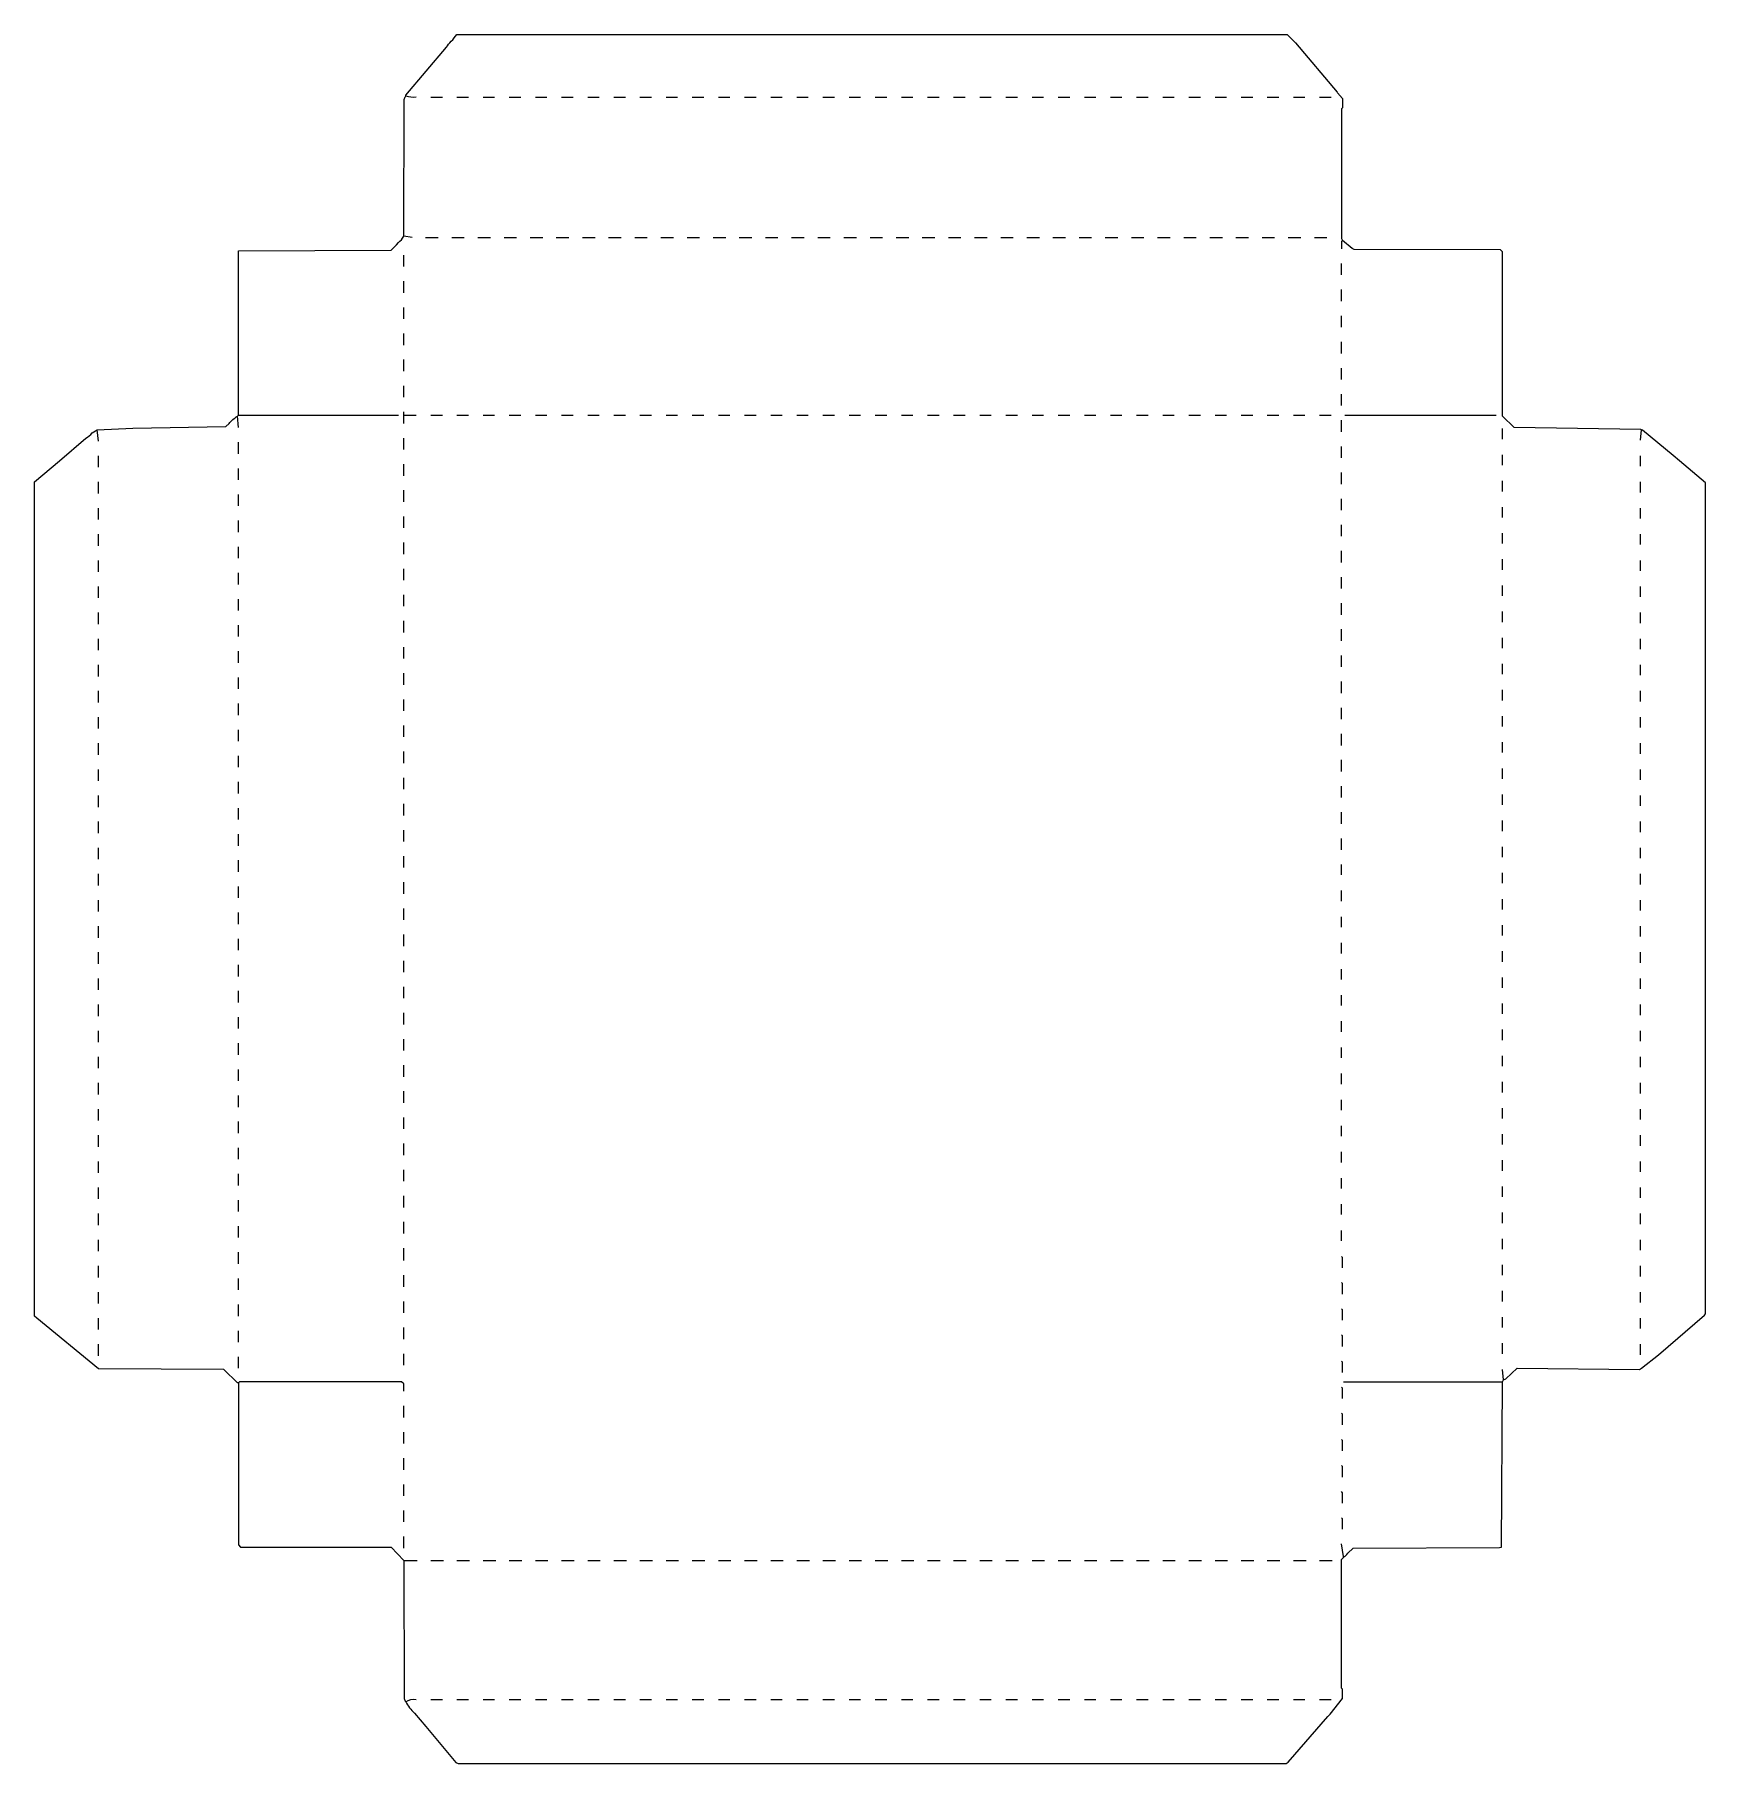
# Model space of a CAD drawing. Extents: x 82 to 1680, y 85 to 1739.
import ezdxf

# ---------------------------------------------------------------- set-up
doc = ezdxf.new("R2010")
doc.units = 0
doc.layers.get('0').update_dxf_attribs({"linetype": 'CONTINUOUS'})

msp = doc.modelspace()

# ---------------------------------------------------------------- linework, layer by layer
at = {"color": 250, "linetype": 'CONTINUOUS'}
for points in [[(277, 1363), (276, 1374), (277, 1375), (277, 1532), (423.1, 1532.8), (428, 1538), (430, 1540, 0.087559), (435, 1546), (435.5, 1677, -0.144864), (437, 1680), (437.2, 1680.9), (476, 1727), (476.8, 1728.1, -0.071874), (482, 1734), (483.2, 1735.9), (486, 1739), (1280, 1739), (1288, 1731), (1327.8, 1683.8), (1328.2, 1683.2), (1333, 1678), (1333, 1669), (1332, 1668), (1332, 1544), (1333, 1542), (1332, 1541), (1332, 1534)], [(447, 1679, -0.088179), (437, 1680)], [(277, 449), (276.2, 449.2), (263, 462), (143, 462.5), (84, 511), (82, 513), (82, 1311), (105.9, 1331.2), (131.1, 1352.8, 0.071874), (137, 1358), (142, 1361), (176, 1362.5), (265, 1364), (268, 1367, -0.071068), (276, 1374), (277, 1375), (430, 1375)], [(435, 441), (435, 448), (433, 450), (278, 450), (277, 449), (277, 294), (279, 292), (423, 292), (435, 279), (435.5, 147, 0.144872), (437, 144, 0.069572), (445.2, 133.2), (456.2, 120.2), (485, 86), (487, 85), (1279, 85), (1280.9, 86.2), (1319, 130), (1321, 132), (1333, 147), (1333, 156), (1332, 157), (1332, 280, 0.184026), (1334, 283), (1335, 283), (1337, 285), (1338, 286), (1343, 291), (1483, 291.5), (1485, 292), (1486, 450)], [(437, 144, -0.23154), (447, 146)]]:
    msp.add_lwpolyline(points, format="xyb", dxfattribs=at)
for points in [[(461, 1679), (472, 1679)], [(486, 1679), (497, 1679)], [(511, 1679), (522, 1679)], [(536, 1679), (547, 1679)], [(561, 1679), (572, 1679)], [(586, 1679), (597, 1679)], [(611, 1679), (622, 1679)], [(636, 1679), (647, 1679)], [(661, 1679), (672, 1679)], [(686, 1679), (697, 1679)], [(711, 1679), (722, 1679)], [(736, 1679), (747, 1679)], [(761, 1679), (772, 1679)], [(786, 1679), (797, 1679)], [(811, 1679), (822, 1679)], [(836, 1679), (847, 1679)], [(861, 1679), (872, 1679)], [(886, 1679), (897, 1679)], [(911, 1679), (922, 1679)], [(936, 1679), (947, 1679)], [(961, 1679), (972, 1679)], [(986, 1679), (997, 1679)], [(1011, 1679), (1022, 1679)], [(1036, 1679), (1047, 1679)], [(1061, 1679), (1072, 1679)], [(1086, 1679), (1097, 1679)], [(1111, 1679), (1122, 1679)], [(1136, 1679), (1147, 1679)], [(1161, 1679), (1172, 1679)], [(1186, 1679), (1197, 1679)], [(1211, 1679), (1222, 1679)], [(1236, 1679), (1247, 1679)], [(1261, 1679), (1272, 1679)], [(1286, 1679), (1297, 1679)], [(1311, 1679), (1322, 1679)], [(443, 1545), (435, 1546)], [(456, 1545), (468, 1545)], [(481, 1545), (493, 1545)], [(506, 1545), (518, 1545)], [(531, 1545), (543, 1545)], [(556, 1545), (568, 1545)], [(581, 1545), (593, 1545)], [(606, 1545), (618, 1545)], [(631, 1545), (643, 1545)], [(656, 1545), (668, 1545)], [(681, 1545), (693, 1545)], [(706, 1545), (718, 1545)], [(731, 1545), (743, 1545)], [(756, 1545), (768, 1545)], [(781, 1545), (793, 1545)], [(806, 1545), (818, 1545)], [(831, 1545), (843, 1545)], [(856, 1545), (868, 1545)], [(881, 1545), (893, 1545)], [(906, 1545), (918, 1545)], [(931, 1545), (943, 1545)], [(956, 1545), (968, 1545)], [(981, 1545), (993, 1545)], [(1006, 1545), (1018, 1545)], [(1031, 1545), (1043, 1545)], [(1056, 1545), (1068, 1545)], [(1081, 1545), (1093, 1545)], [(1106, 1545), (1118, 1545)], [(1131, 1545), (1143, 1545)], [(1156, 1545), (1168, 1545)], [(1181, 1545), (1193, 1545)], [(1206, 1545), (1218, 1545)], [(1231, 1545), (1243, 1545)], [(1256, 1545), (1268, 1545)], [(1281, 1545), (1293, 1545)], [(1306, 1545), (1318, 1545)], [(1334, 450), (1486, 450), (1487, 452), (1489, 453), (1500, 463), (1617, 462), (1618.9, 463.2), (1635, 476), (1679.2, 513.9), (1680, 515), (1680, 1310), (1655.2, 1331.2), (1649.2, 1336.2), (1619.7, 1360.5), (1618.1, 1361.3), (1497, 1363), (1486, 1374), (1486, 1531), (1484, 1533), (1344, 1533.5), (1342.2, 1534.2), (1333, 1542)], [(435, 1517), (435, 1528)], [(1332, 1509), (1332, 1520)], [(435, 1492), (435, 1503)], [(1332, 1484), (1332, 1495)], [(435, 1467), (435, 1478)], [(1332, 1459), (1332, 1470)], [(435, 1442), (435, 1453)], [(1332, 1434), (1332, 1445)], [(435, 1417), (435, 1428)], [(1332, 1409), (1332, 1420)], [(435, 1392), (435, 1403)], [(1332, 1384), (1332, 1395)], [(435, 1367), (435, 1375), (435, 1378)], [(435, 1375), (447, 1375)], [(461, 1375), (472, 1375)], [(486, 1375), (497, 1375)], [(511, 1375), (522, 1375)], [(536, 1375), (547, 1375)], [(561, 1375), (572, 1375)], [(586, 1375), (597, 1375)], [(611, 1375), (622, 1375)], [(636, 1375), (647, 1375)], [(661, 1375), (672, 1375)], [(686, 1375), (697, 1375)], [(711, 1375), (722, 1375)], [(736, 1375), (747, 1375)], [(761, 1375), (772, 1375)], [(786, 1375), (797, 1375)], [(811, 1375), (822, 1375)], [(836, 1375), (847, 1375)], [(861, 1375), (872, 1375)], [(886, 1375), (897, 1375)], [(911, 1375), (922, 1375)], [(936, 1375), (947, 1375)], [(961, 1375), (972, 1375)], [(986, 1375), (997, 1375)], [(1011, 1375), (1022, 1375)], [(1036, 1375), (1047, 1375)], [(1061, 1375), (1072, 1375)], [(1086, 1375), (1097, 1375)], [(1111, 1375), (1122, 1375)], [(1136, 1375), (1147, 1375)], [(1161, 1375), (1172, 1375)], [(1186, 1375), (1197, 1375)], [(1211, 1375), (1222, 1375)], [(1236, 1375), (1247, 1375)], [(1261, 1375), (1272, 1375)], [(1286, 1375), (1297, 1375)], [(1311, 1375), (1322, 1375)], [(1335, 1375), (1480, 1375)], [(143, 1350), (142, 1361)], [(1332, 1359), (1332, 1370)], [(1486, 1352), (1486, 1362)], [(1618, 1351), (1619, 1361)], [(435, 1342), (435, 1353)], [(1332, 1334), (1332, 1345)], [(143, 1325), (143, 1336)], [(435, 1317), (435, 1328)], [(1486, 1327), (1486, 1337)], [(1618, 1326), (1618, 1336)], [(143, 1300), (143, 1311)], [(1332, 1309), (1332, 1320)], [(1486, 1302), (1486, 1312)], [(1618, 1301), (1618, 1311)], [(435, 1292), (435, 1303)], [(1332, 1284), (1332, 1295)], [(143, 1275), (143, 1286)], [(435, 1267), (435, 1278)], [(1486, 1277), (1486, 1287)], [(1618, 1276), (1618, 1286)], [(143, 1250), (143, 1261)], [(1332, 1259), (1332, 1270)], [(1486, 1252), (1486, 1262)], [(1618, 1251), (1618, 1261)], [(435, 1242), (435, 1253)], [(1332, 1234), (1332, 1245)], [(143, 1225), (143, 1236)], [(435, 1217), (435, 1228)], [(1486, 1227), (1486, 1237)], [(1618, 1226), (1618, 1236)], [(143, 1200), (143, 1211)], [(1332, 1209), (1332, 1220)], [(1486, 1202), (1486, 1212)], [(1618, 1201), (1618, 1211)], [(435, 1192), (435, 1203)], [(1332, 1184), (1332, 1195)], [(143, 1175), (143, 1186)], [(435, 1167), (435, 1178)], [(1486, 1177), (1486, 1187)], [(1618, 1176), (1618, 1186)], [(143, 1150), (143, 1161)], [(1332, 1159), (1332, 1170)], [(1486, 1152), (1486, 1162)], [(1618, 1151), (1618, 1161)], [(435, 1142), (435, 1153)], [(1332, 1134), (1332, 1145)], [(143, 1125), (143, 1136)], [(435, 1117), (435, 1128)], [(1486, 1127), (1486, 1137)], [(1618, 1126), (1618, 1136)], [(143, 1100), (143, 1111)], [(1332, 1109), (1332, 1120)], [(1486, 1102), (1486, 1112)], [(1618, 1101), (1618, 1111)], [(435, 1092), (435, 1103)], [(1332, 1084), (1332, 1095)], [(143, 1075), (143, 1086)], [(435, 1067), (435, 1078)], [(1486, 1077), (1486, 1087)], [(1618, 1076), (1618, 1086)], [(143, 1050), (143, 1061)], [(1332, 1059), (1332, 1070)], [(1486, 1052), (1486, 1062)], [(1618, 1051), (1618, 1061)], [(435, 1042), (435, 1053)], [(1332, 1034), (1332, 1045)], [(143, 1025), (143, 1036)], [(435, 1017), (435, 1028)], [(1486, 1027), (1486, 1037)], [(1618, 1026), (1618, 1036)], [(143, 1000), (143, 1011)], [(1332, 1009), (1332, 1020)], [(1486, 1002), (1486, 1012)], [(1618, 1001), (1618, 1011)], [(435, 992), (435, 1003)], [(1332, 984), (1332, 995)], [(143, 975), (143, 986)], [(435, 967), (435, 978)], [(1486, 977), (1486, 987)], [(1618, 976), (1618, 986)], [(143, 950), (143, 961)], [(1332, 959), (1332, 970)], [(1486, 952), (1486, 962)], [(1618, 951), (1618, 961)], [(435, 942), (435, 953)], [(1332, 935), (1332, 945)], [(143, 925), (143, 936)], [(435, 917), (435, 928)], [(1486, 927), (1486, 937)], [(1618, 926), (1618, 936)], [(143, 900), (143, 911)], [(1332, 910), (1332, 920)], [(1486, 902), (1486, 912)], [(1618, 901), (1618, 911)], [(435, 892), (435, 903)], [(1332, 885), (1332, 895)], [(143, 875), (143, 886)], [(435, 867), (435, 878)], [(1486, 877), (1486, 887)], [(1618, 876), (1618, 886)], [(143, 850), (143, 861)], [(1332, 860), (1332, 870)], [(1486, 852), (1486, 862)], [(1618, 851), (1618, 861)], [(435, 842), (435, 853)], [(1332, 835), (1332, 845)], [(143, 825), (143, 836)], [(435, 817), (435, 828)], [(1486, 827), (1486, 837)], [(1618, 826), (1618, 836)], [(143, 800), (143, 811)], [(1332, 810), (1332, 820)], [(1486, 802), (1486, 812)], [(1618, 801), (1618, 811)], [(435, 792), (435, 803)], [(1332, 785), (1332, 795)], [(143, 775), (143, 786)], [(435, 767), (435, 778)], [(1486, 777), (1486, 787)], [(1618, 776), (1618, 786)], [(143, 750), (143, 761)], [(1332, 760), (1332, 770)], [(1486, 752), (1486, 762)], [(1618, 751), (1618, 761)], [(435, 742), (435, 753)], [(1332, 735), (1332, 745)], [(143, 725), (143, 736)], [(435, 717), (435, 728)], [(1486, 727), (1486, 737)], [(1618, 726), (1618, 736)], [(1332, 710), (1332, 720)], [(1486, 702), (1486, 712)], [(143, 700), (143, 711)], [(435, 692), (435, 703)], [(1332, 685), (1332, 695)], [(1618, 701), (1618, 711)], [(143, 675), (143, 686)], [(1486, 677), (1486, 687)], [(1618, 676), (1618, 686)], [(435, 667), (435, 678)], [(1332, 660), (1332, 670)], [(1486, 652), (1486, 662)], [(143, 650), (143, 661)], [(435, 642), (435, 653)], [(1618, 651), (1618, 661)], [(143, 625), (143, 636)], [(1332, 635), (1332, 645)], [(1486, 627), (1486, 637)], [(1618, 626), (1618, 636)], [(435, 617), (435, 628)], [(1332, 610), (1332, 620)], [(1486, 602), (1486, 612)], [(143, 600), (143, 611)], [(435, 592), (435, 603)], [(1618, 601), (1618, 611)], [(143, 575), (143, 586)], [(1332, 585), (1332, 595)], [(1486, 577), (1486, 587)], [(1618, 576), (1618, 586)], [(435, 566), (435, 578)], [(143, 550), (143, 561)], [(435, 541), (435, 552)], [(1486, 552), (1486, 562)], [(1618, 551), (1618, 561)], [(143, 525), (143, 536)], [(1486, 527), (1486, 537)], [(1618, 526), (1618, 536)], [(435, 516), (435, 527)], [(143, 500), (143, 511)], [(435, 491), (435, 502)], [(1486, 502), (1486, 512)], [(1618, 501), (1618, 511)], [(143, 475), (143, 486)], [(1486, 477), (1486, 487)], [(1618, 476), (1618, 486)], [(435, 466), (435, 477)], [(1487, 452), (1486, 462)], [(435, 416), (435, 427)], [(435, 391), (435, 402)], [(435, 366), (435, 377)], [(435, 341), (435, 352)], [(435, 316), (435, 327)], [(435, 291), (435, 302)], [(435, 279), (448, 279)], [(461, 279), (473, 279)], [(486, 279), (498, 279)], [(511, 279), (523, 279)], [(536, 279), (548, 279)], [(561, 279), (573, 279)], [(586, 279), (598, 279)], [(611, 279), (623, 279)], [(636, 279), (648, 279)], [(661, 279), (673, 279)], [(686, 279), (698, 279)], [(711, 279), (723, 279)], [(736, 279), (748, 279)], [(761, 279), (773, 279)], [(786, 279), (798, 279)], [(811, 279), (823, 279)], [(836, 279), (848, 279)], [(861, 279), (873, 279)], [(886, 279), (898, 279)], [(911, 279), (923, 279)], [(936, 279), (948, 279)], [(961, 279), (973, 279)], [(986, 279), (998, 279)], [(1011, 279), (1023, 279)], [(1036, 279), (1048, 279)], [(1061, 279), (1073, 279)], [(1086, 279), (1098, 279)], [(1111, 279), (1123, 279)], [(1136, 279), (1148, 279)], [(1161, 279), (1173, 279)], [(1186, 279), (1198, 279)], [(1211, 279), (1223, 279)], [(1236, 279), (1248, 279)], [(1261, 279), (1273, 279)], [(1286, 279), (1298, 279)], [(1311, 279), (1323, 279)], [(461, 146), (472, 146)], [(486, 146), (497, 146)], [(511, 146), (522, 146)], [(536, 146), (547, 146)], [(561, 146), (572, 146)], [(586, 146), (597, 146)], [(611, 146), (622, 146)], [(636, 146), (647, 146)], [(661, 146), (672, 146)], [(686, 146), (697, 146)], [(711, 146), (722, 146)], [(736, 146), (747, 146)], [(761, 146), (772, 146)], [(786, 146), (797, 146)], [(811, 146), (822, 146)], [(836, 146), (847, 146)], [(861, 146), (872, 146)], [(886, 146), (897, 146)], [(911, 146), (922, 146)], [(936, 146), (947, 146)], [(961, 146), (972, 146)], [(986, 146), (997, 146)], [(1011, 146), (1022, 146)], [(1036, 146), (1047, 146)], [(1061, 146), (1072, 146)], [(1086, 146), (1097, 146)], [(1111, 146), (1122, 146)], [(1136, 146), (1147, 146)], [(1161, 146), (1172, 146)], [(1186, 146), (1197, 146)], [(1211, 146), (1222, 146)], [(1236, 146), (1247, 146)], [(1261, 146), (1272, 146)], [(1286, 146), (1297, 146)], [(1311, 146), (1322, 146)]]:
    msp.add_lwpolyline(points, dxfattribs=at)
at = {"color": 251, "linetype": 'CONTINUOUS'}
for points in [[(277, 1338), (277, 1349)], [(277, 1313), (277, 1324)], [(277, 1288), (277, 1299)], [(277, 1263), (277, 1274)], [(277, 1238), (277, 1249)], [(277, 1213), (277, 1224)], [(277, 1188), (277, 1199)], [(277, 1163), (277, 1174)], [(277, 1138), (277, 1149)], [(277, 1113), (277, 1124)], [(277, 1088), (277, 1099)], [(277, 1063), (277, 1074)], [(277, 1038), (277, 1049)], [(277, 1013), (277, 1024)], [(277, 988), (277, 999)], [(277, 963), (277, 974)], [(277, 938), (277, 949)], [(277, 913), (277, 924)], [(277, 888), (277, 899)], [(277, 863), (277, 874)], [(277, 838), (277, 849)], [(277, 813), (277, 824)], [(277, 788), (277, 799)], [(277, 763), (277, 774)], [(277, 738), (277, 749)], [(277, 713), (277, 724)], [(277, 688), (277, 699)], [(277, 663), (277, 674)], [(277, 638), (277, 649)], [(277, 613), (277, 624)], [(277, 588), (277, 599)], [(277, 563), (277, 574)], [(1333, 559), (1333, 569), (1332, 570)], [(277, 538), (277, 549)], [(1333, 534), (1333, 544), (1332, 545)], [(277, 513), (277, 524)], [(1333, 509), (1333, 519), (1332, 520)], [(277, 488), (277, 499)], [(1333, 484), (1333, 494), (1332, 495)], [(277, 463), (277, 474)], [(1333, 459), (1333, 469), (1332, 470)], [(1333, 434), (1333, 444), (1332, 445)], [(1333, 409), (1333, 419), (1332, 420)], [(1333, 384), (1333, 394), (1332, 395)], [(1333, 359), (1333, 369), (1332, 370)], [(1333, 334), (1333, 344), (1332, 345)], [(1333, 309), (1333, 319), (1332, 320)], [(1334, 283), (1332, 295)]]:
    msp.add_lwpolyline(points, dxfattribs=at)

doc.saveas('drawing.dxf')
